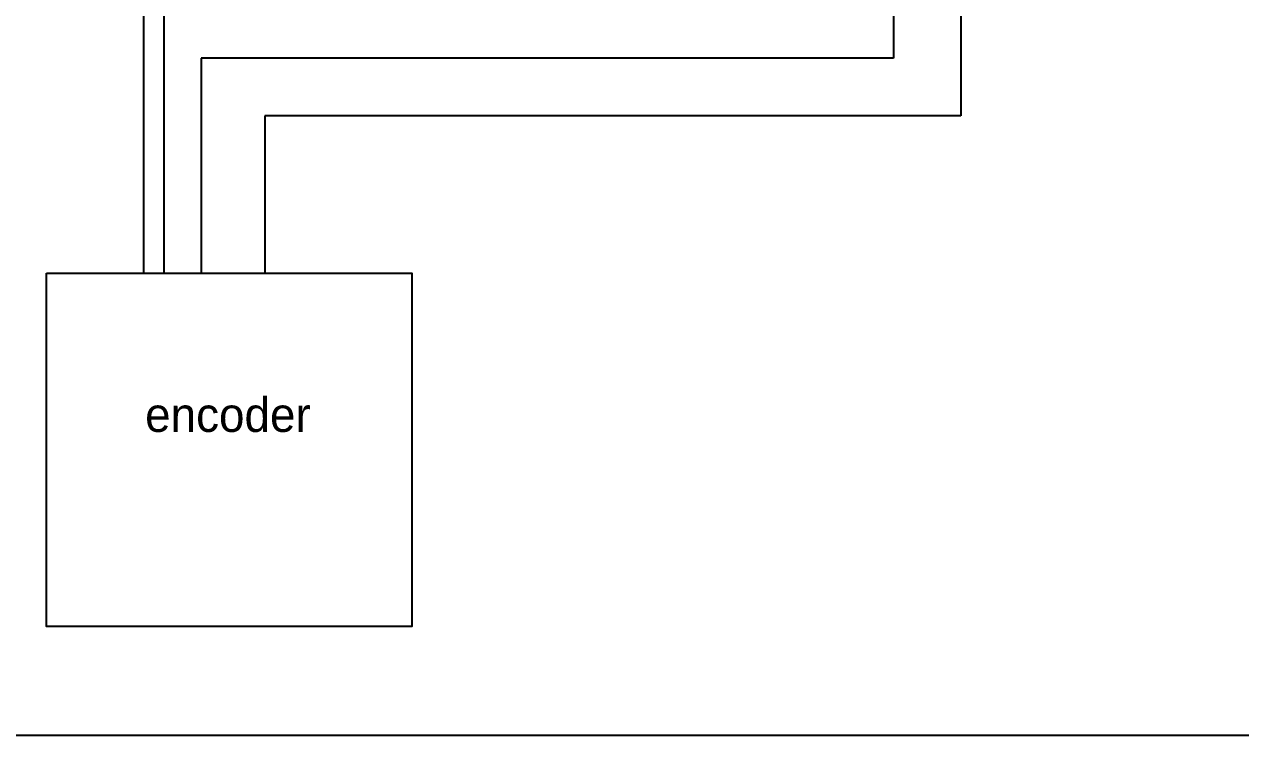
# Model space of a CAD drawing. Header units: millimetres. Extents: x -116 to 361, y -106 to 178.
# Drawn here: x 18.4 to 180.8, y -106.4 to -11.4 of the extents above; entities that cross this region are included whole.
import ezdxf

# ---------------------------------------------------------------- set-up
doc = ezdxf.new("R2010")
doc.units = ezdxf.units.MM

msp = doc.modelspace()

# ---------------------------------------------------------------- linework, layer by layer
for p, q in [((34.29, 54.21), (34.29, -44.62)), ((36.99, 51.7), (36.99, -44.62)), ((143.41, 41.54), (143.41, -23.64)), ((134.43, 38.86), (134.43, -15.93)), ((134.43, -15.93), (41.96, -15.93)), ((41.96, -15.93), (41.96, -44.62)), ((143.41, -23.64), (50.49, -23.64)), ((50.49, -23.64), (50.49, -44.62))]:
    msp.add_line(p, q)
for points in [[(-116.18, 178.44), (360.83, 178.44), (360.83, -106.37), (-116.18, -106.37)], [(21.33, -44.62), (70.1, -44.62), (70.1, -91.8), (21.33, -91.8)]]:
    msp.add_lwpolyline(points, close=True)

# ---------------------------------------------------------------- texts
at = {"insert": (34.49, -61.25), "char_height": 4.576, "attachment_point": 1}
msp.add_mtext_dynamic_manual_height_columns('encoder', width=602.2699, gutter_width=22.88, heights=[0], dxfattribs=at)

doc.saveas('drawing.dxf')
